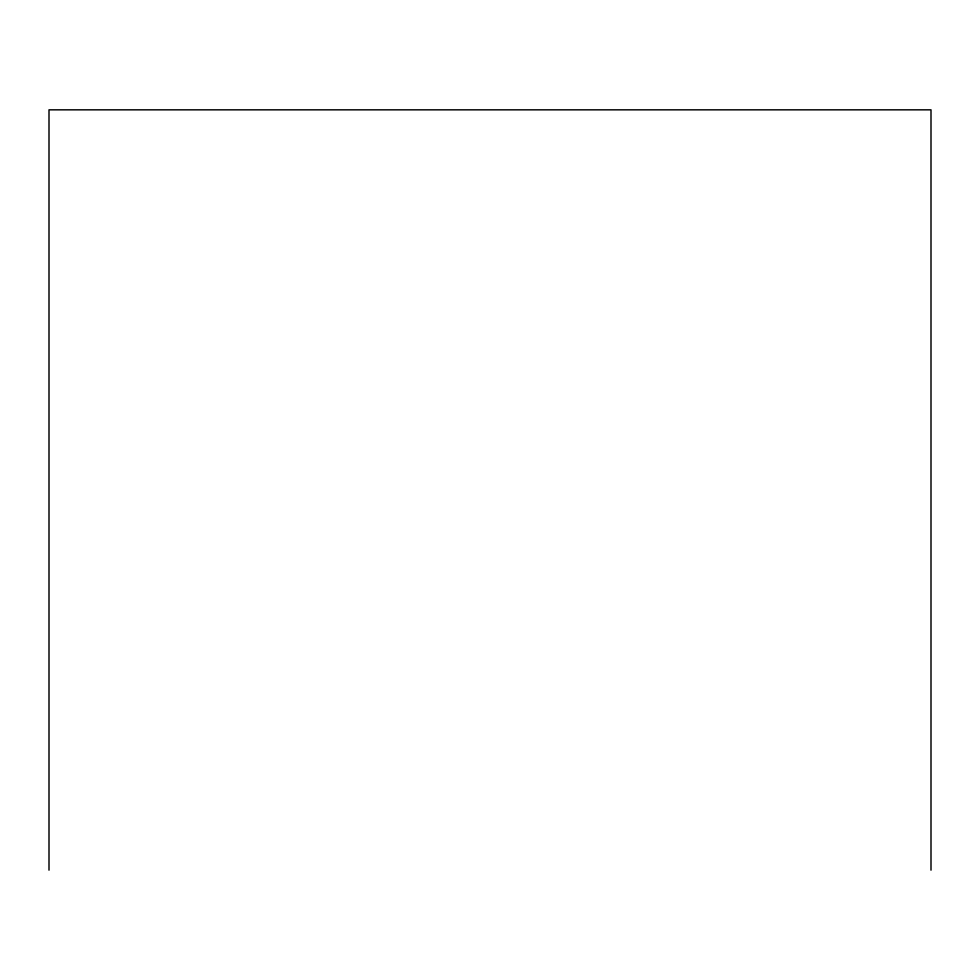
<?xml version="1.0" encoding="UTF-8"?>
<svg xmlns="http://www.w3.org/2000/svg" width="980" height="980" viewBox="0 0 980 980"><rect width="100%" height="100%" fill="white"/><g stroke="black" fill="none" stroke-linecap="round" stroke-linejoin="round"><path stroke-width="1.47" d="M931 870.167L931 109.834L49 109.834L49 870.167"/></g></svg>
